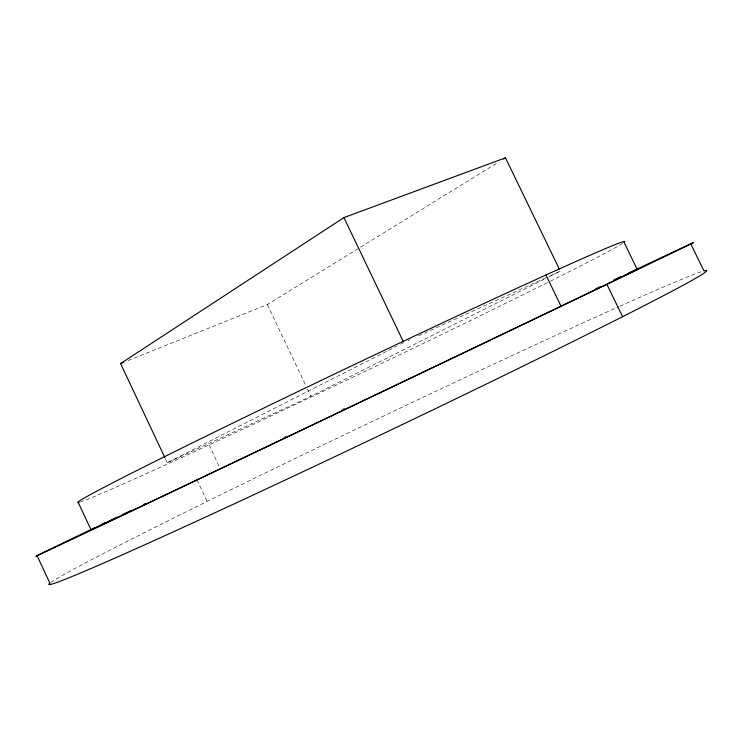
<?xml version="1.0" encoding="UTF-8"?>
<svg xmlns="http://www.w3.org/2000/svg" width="741" height="741" viewBox="0 0 741 741"><rect width="100%" height="100%" fill="white"/><g stroke="black" fill="none" stroke-linecap="round" stroke-linejoin="round"><path stroke-width="0.56" stroke-dasharray="3.71 2.78" d="M128.073 360.561L267.334 304.597L498.591 162.066M165.317 458.568L167.281 462.745L396.592 346.26M400.705 344.167L403.789 342.601M167.281 462.745L310.933 396.278L547.905 277.384M548.933 276.865L560.316 271.16L548.766 276.43M407.995 340.684L410.088 339.721M418.498 335.886L547.71 276.912M267.334 304.597L305.487 384.811M307.469 388.979L310.933 396.278M209.036 444.915L219.401 466.858M197.05 479.983L207.156 501.416M50.796 582.463A364.433 7.882 -25.5 0 1 274.624 468.432A364.433 7.882 -25.5 0 1 618.948 306.644M620.013 306.163A364.433 7.882 -25.5 0 1 702.051 271.502M283.562 437.385A364.164 0.667 -25.5 0 1 286.693 435.893M341.879 409.625A303.245 0.556 -25.5 0 1 344.963 408.152M622.56 243.409A303.023 5.391 -25.5 0 1 548.507 282.089M547.414 282.636A303.023 5.391 -25.5 0 1 266.51 418.091A303.023 5.391 -25.5 0 1 80.463 501.953"/><path stroke-width="1.11" d="M164.826 457.521L120.579 363.572L343.935 217.585L505.482 157.824L559.316 269.076M503.519 159.037L505.482 157.824M120.579 363.572L123.793 362.284M690.723 243.808L703.95 270.928A364.433 7.882 -25.5 0 1 385.755 432.475A364.433 7.882 -25.5 0 1 49.888 583.148L37.05 555.62M637.177 269.335L624.07 242.353A303.023 5.391 -25.5 0 0 347.288 367.925A303.023 5.391 -25.5 0 0 79.139 502.342M606.916 284.377L622.579 316.685M545.932 274.985L560.993 306.144M343.935 217.585L403.289 341.555M78.25 502.528L91.041 529.852M634.352 270.363A364.164 0.667 -25.5 0 1 582.241 296.196A364.164 0.667 -25.5 0 1 145.477 504.519A364.164 0.667 -25.5 0 1 95.274 527.49M102.934 523.813A364.164 0.667 -25.5 0 1 104.907 522.859M613.761 280.126A364.164 0.667 -25.5 0 1 621.792 276.319M628.516 273.123A364.164 0.667 -25.5 0 1 633.147 270.937M624.218 275.374A303.245 0.556 -25.5 0 1 362.071 401.214A303.245 0.556 -25.5 0 1 106.028 522.535M107.732 521.701A303.245 0.556 -25.5 0 1 117.513 516.986M121.959 514.847A303.245 0.556 -25.5 0 1 131.611 510.206M143.717 504.399A303.245 0.556 -25.5 0 1 145.699 503.445M595.56 288.907A303.245 0.556 -25.5 0 1 600.266 286.684M614.011 280.181A303.245 0.556 -25.5 0 1 621.875 276.476"/></g></svg>
